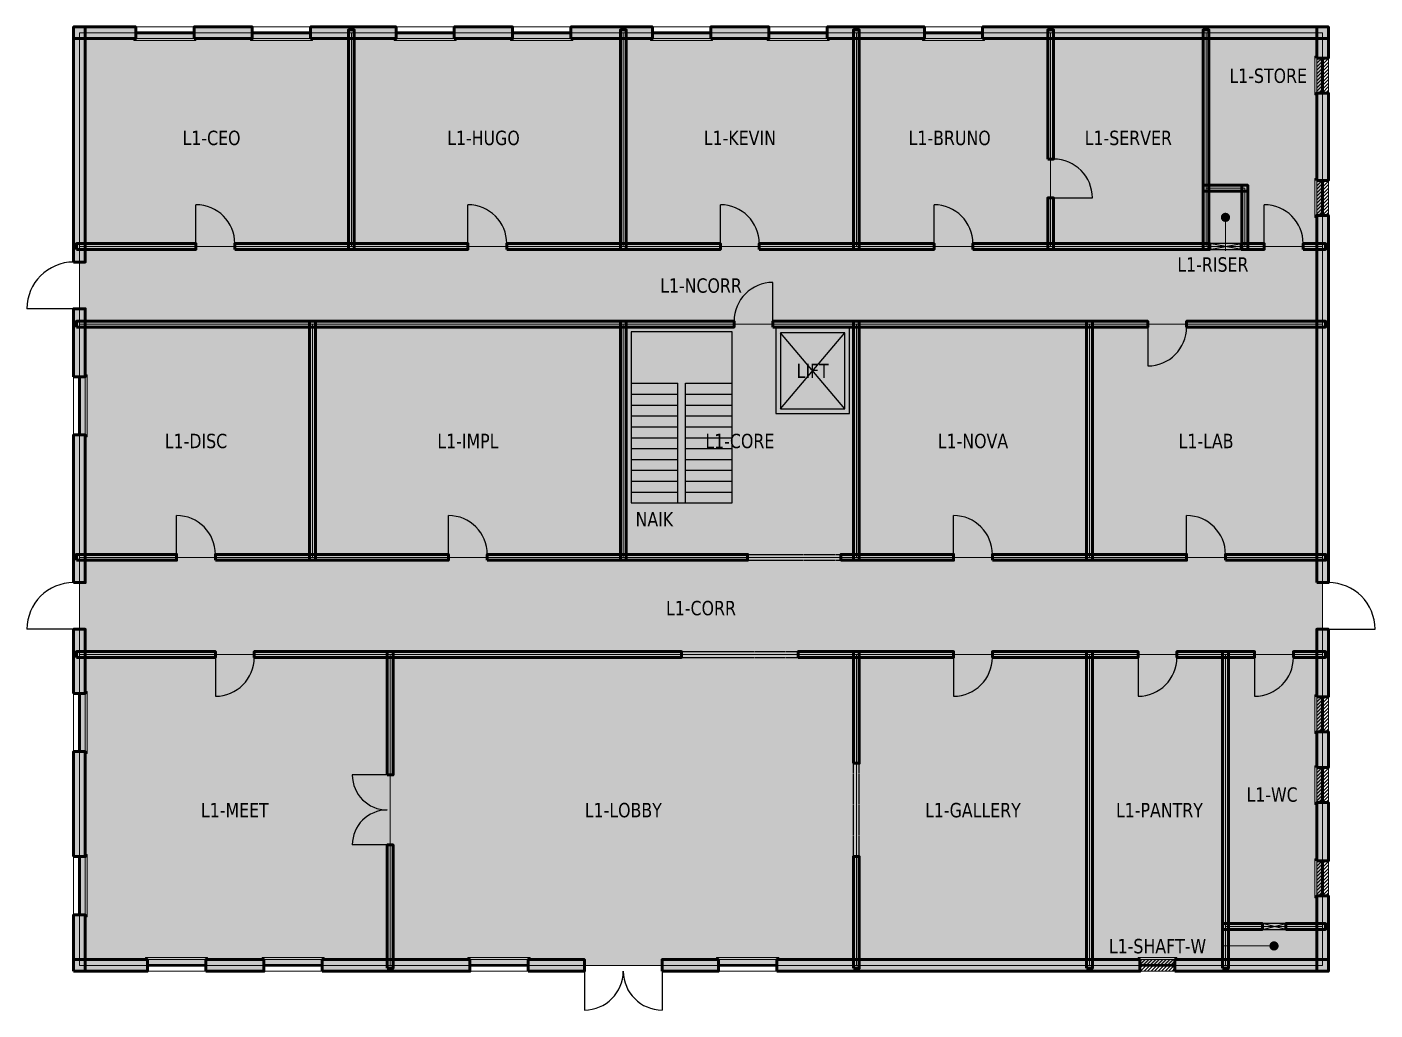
# Model space of a CAD drawing. Header units: millimetres. Extents: x -1350 to 73350, y -1150 to 24150.
# Drawn here: x -1350 to 33350, y -1150 to 24150 of the extents above; entities that cross this region are included whole.
import ezdxf
from ezdxf.enums import TextEntityAlignment as Align

# ---------------------------------------------------------------- set-up
doc = ezdxf.new("R2010")
doc.units = ezdxf.units.MM
doc.linetypes.add('DASHED', pattern=[1.524, 1.27, -0.254])
for name, color, linetype, lineweight, true_color in [('A-ANNO-RMNM', 7, 'Continuous', 18, 0x22302a), ('A-DOOR', 7, 'Continuous', 25, 0x1f4d3a), ('A-GLAZ', 7, 'Continuous', 18, 0x1f4d3a), ('A-STRS', 7, 'Continuous', 25, 0xb5532f), ('A-WALL', 7, 'Continuous', 50, 0x1f4d3a)]:
    doc.layers.add(name, color=color, linetype=linetype, lineweight=lineweight, true_color=true_color)
doc.layers.add('A-AREA', color=7, linetype='Continuous', lineweight=13, true_color=0xa0b4aa, plot=False)
doc.layers.add('I-FLOR-PATT', color=7, linetype='Continuous')
doc.styles.add('KR-SANS', font='DejaVuSans.ttf', dxfattribs={"width": 0.8})

msp = doc.modelspace()

# ---------------------------------------------------------------- hatches: boundary and pattern name
at = {"layer": 'A-ANNO-RMNM', "true_color": 0x5a524b}
h = msp.add_hatch(color=251, dxfattribs=at)
h.dxf.hatch_style = 1
edge = h.paths.add_edge_path()
edge.add_arc((29500, 19250), 120, 0, 360)
h = msp.add_hatch(color=251, dxfattribs=at)
h.dxf.hatch_style = 1
edge = h.paths.add_edge_path()
edge.add_arc((30750, 500), 120, 0, 360)
at = {"layer": 'A-DOOR', "true_color": 0xffffff}
h = msp.add_hatch(color=7, dxfattribs=at)
h.dxf.hatch_style = 1
h.paths.add_polyline_path([(29100, 18425), (29900, 18425), (29900, 18575), (29100, 18575)])
h = msp.add_hatch(color=7, dxfattribs=at)
h.dxf.hatch_style = 1
h.paths.add_polyline_path([(30450, 925), (31050, 925), (31050, 1075), (30450, 1075)])
at = {"layer": 'A-WALL', "true_color": 0x1f4d3a}
h = msp.add_hatch(color=119, dxfattribs=at)
h.dxf.hatch_style = 1
h.paths.add_polyline_path([(-150, 23850), (1450, 23850), (1450, 24150), (-150, 24150)])
h = msp.add_hatch(color=119, dxfattribs=at)
h.dxf.hatch_style = 1
h.paths.add_polyline_path([(-150, 18100), (150, 18100), (150, 24150), (-150, 24150)])
h = msp.add_hatch(color=119, dxfattribs=at)
h.dxf.hatch_style = 1
h.paths.add_polyline_path([(2950, 23850), (4450, 23850), (4450, 24150), (2950, 24150)])
h = msp.add_hatch(color=119, dxfattribs=at)
h.dxf.hatch_style = 1
h.paths.add_polyline_path([(5950, 23850), (8150, 23850), (8150, 24150), (5950, 24150)])
at = {"layer": 'A-WALL', "true_color": 0x4e7a64}
h = msp.add_hatch(color=117, dxfattribs=at)
h.dxf.hatch_style = 1
h.paths.add_polyline_path([(6925, 18425), (7075, 18425), (7075, 24075), (6925, 24075)])
at = {"layer": 'A-WALL', "true_color": 0x1f4d3a}
h = msp.add_hatch(color=119, dxfattribs=at)
h.dxf.hatch_style = 1
h.paths.add_polyline_path([(9650, 23850), (11150, 23850), (11150, 24150), (9650, 24150)])
h = msp.add_hatch(color=119, dxfattribs=at)
h.dxf.hatch_style = 1
h.paths.add_polyline_path([(12650, 23850), (14750, 23850), (14750, 24150), (12650, 24150)])
at = {"layer": 'A-WALL', "true_color": 0x4e7a64}
h = msp.add_hatch(color=117, dxfattribs=at)
h.dxf.hatch_style = 1
h.paths.add_polyline_path([(13925, 18425), (14075, 18425), (14075, 24075), (13925, 24075)])
at = {"layer": 'A-WALL', "true_color": 0x1f4d3a}
h = msp.add_hatch(color=119, dxfattribs=at)
h.dxf.hatch_style = 1
h.paths.add_polyline_path([(16250, 23850), (17750, 23850), (17750, 24150), (16250, 24150)])
h = msp.add_hatch(color=119, dxfattribs=at)
h.dxf.hatch_style = 1
h.paths.add_polyline_path([(19250, 23850), (21750, 23850), (21750, 24150), (19250, 24150)])
at = {"layer": 'A-WALL', "true_color": 0x4e7a64}
h = msp.add_hatch(color=117, dxfattribs=at)
h.dxf.hatch_style = 1
h.paths.add_polyline_path([(19925, 18425), (20075, 18425), (20075, 24075), (19925, 24075)])
at = {"layer": 'A-WALL', "true_color": 0x1f4d3a}
h = msp.add_hatch(color=119, dxfattribs=at)
h.dxf.hatch_style = 1
h.paths.add_polyline_path([(23250, 23850), (32150, 23850), (32150, 24150), (23250, 24150)])
at = {"layer": 'A-WALL', "true_color": 0x4e7a64}
h = msp.add_hatch(color=117, dxfattribs=at)
h.dxf.hatch_style = 1
h.paths.add_polyline_path([(24925, 20750), (25075, 20750), (25075, 24075), (24925, 24075)])
h = msp.add_hatch(color=117, dxfattribs=at)
h.dxf.hatch_style = 1
h.paths.add_polyline_path([(28925, 18425), (29075, 18425), (29075, 24075), (28925, 24075)])
at = {"layer": 'A-WALL', "true_color": 0x1f4d3a}
h = msp.add_hatch(color=119, dxfattribs=at)
h.dxf.hatch_style = 1
h.paths.add_polyline_path([(31850, 23350), (32150, 23350), (32150, 24150), (31850, 24150)])
h = msp.add_hatch(color=119, dxfattribs=at)
h.dxf.hatch_style = 1
h.paths.add_polyline_path([(31850, 20200), (32150, 20200), (32150, 22450), (31850, 22450)])
at = {"layer": 'A-WALL', "true_color": 0x4e7a64}
h = msp.add_hatch(color=117, dxfattribs=at)
h.dxf.hatch_style = 1
h.paths.add_polyline_path([(28925, 19925), (30075, 19925), (30075, 20075), (28925, 20075)])
h = msp.add_hatch(color=117, dxfattribs=at)
h.dxf.hatch_style = 1
h.paths.add_polyline_path([(29925, 18425), (30075, 18425), (30075, 20075), (29925, 20075)])
h = msp.add_hatch(color=117, dxfattribs=at)
h.dxf.hatch_style = 1
h.paths.add_polyline_path([(24925, 18425), (25075, 18425), (25075, 19750), (24925, 19750)])
at = {"layer": 'A-WALL', "true_color": 0x1f4d3a}
h = msp.add_hatch(color=119, dxfattribs=at)
h.dxf.hatch_style = 1
h.paths.add_polyline_path([(31850, 9850), (32150, 9850), (32150, 19300), (31850, 19300)])
at = {"layer": 'A-WALL', "true_color": 0x4e7a64}
h = msp.add_hatch(color=117, dxfattribs=at)
h.dxf.hatch_style = 1
h.paths.add_polyline_path([(-75, 18425), (3000, 18425), (3000, 18575), (-75, 18575)])
h = msp.add_hatch(color=117, dxfattribs=at)
h.dxf.hatch_style = 1
h.paths.add_polyline_path([(4000, 18425), (10000, 18425), (10000, 18575), (4000, 18575)])
h = msp.add_hatch(color=117, dxfattribs=at)
h.dxf.hatch_style = 1
h.paths.add_polyline_path([(11000, 18425), (16500, 18425), (16500, 18575), (11000, 18575)])
h = msp.add_hatch(color=117, dxfattribs=at)
h.dxf.hatch_style = 1
h.paths.add_polyline_path([(17500, 18425), (22000, 18425), (22000, 18575), (17500, 18575)])
h = msp.add_hatch(color=117, dxfattribs=at)
h.dxf.hatch_style = 1
h.paths.add_polyline_path([(23000, 18425), (29100, 18425), (29100, 18575), (23000, 18575)])
h = msp.add_hatch(color=117, dxfattribs=at)
h.dxf.hatch_style = 1
h.paths.add_polyline_path([(29900, 18425), (30500, 18425), (30500, 18575), (29900, 18575)])
h = msp.add_hatch(color=117, dxfattribs=at)
h.dxf.hatch_style = 1
h.paths.add_polyline_path([(31500, 18425), (32075, 18425), (32075, 18575), (31500, 18575)])
at = {"layer": 'A-WALL', "true_color": 0x1f4d3a}
h = msp.add_hatch(color=119, dxfattribs=at)
h.dxf.hatch_style = 1
h.paths.add_polyline_path([(-150, 15150), (150, 15150), (150, 16900), (-150, 16900)])
at = {"layer": 'A-WALL', "true_color": 0x4e7a64}
h = msp.add_hatch(color=117, dxfattribs=at)
h.dxf.hatch_style = 1
h.paths.add_polyline_path([(-75, 16425), (16850, 16425), (16850, 16575), (-75, 16575)])
h = msp.add_hatch(color=117, dxfattribs=at)
h.dxf.hatch_style = 1
h.paths.add_polyline_path([(5925, 10425), (6075, 10425), (6075, 16575), (5925, 16575)])
h = msp.add_hatch(color=117, dxfattribs=at)
h.dxf.hatch_style = 1
h.paths.add_polyline_path([(13925, 10425), (14075, 10425), (14075, 16575), (13925, 16575)])
h = msp.add_hatch(color=117, dxfattribs=at)
h.dxf.hatch_style = 1
h.paths.add_polyline_path([(17850, 16425), (27500, 16425), (27500, 16575), (17850, 16575)])
h = msp.add_hatch(color=117, dxfattribs=at)
h.dxf.hatch_style = 1
h.paths.add_polyline_path([(19925, 10425), (20075, 10425), (20075, 16575), (19925, 16575)])
h = msp.add_hatch(color=117, dxfattribs=at)
h.dxf.hatch_style = 1
h.paths.add_polyline_path([(25925, 10425), (26075, 10425), (26075, 16575), (25925, 16575)])
h = msp.add_hatch(color=117, dxfattribs=at)
h.dxf.hatch_style = 1
h.paths.add_polyline_path([(28500, 16425), (32075, 16425), (32075, 16575), (28500, 16575)])
at = {"layer": 'A-WALL', "true_color": 0x1f4d3a}
h = msp.add_hatch(color=119, dxfattribs=at)
h.dxf.hatch_style = 1
h.paths.add_polyline_path([(-150, 9850), (150, 9850), (150, 13650), (-150, 13650)])
at = {"layer": 'A-WALL', "true_color": 0x4e7a64}
h = msp.add_hatch(color=117, dxfattribs=at)
h.dxf.hatch_style = 1
h.paths.add_polyline_path([(-75, 10425), (2500, 10425), (2500, 10575), (-75, 10575)])
h = msp.add_hatch(color=117, dxfattribs=at)
h.dxf.hatch_style = 1
h.paths.add_polyline_path([(3500, 10425), (9500, 10425), (9500, 10575), (3500, 10575)])
h = msp.add_hatch(color=117, dxfattribs=at)
h.dxf.hatch_style = 1
h.paths.add_polyline_path([(10500, 10425), (17200, 10425), (17200, 10575), (10500, 10575)])
h = msp.add_hatch(color=117, dxfattribs=at)
h.dxf.hatch_style = 1
h.paths.add_polyline_path([(19600, 10425), (22500, 10425), (22500, 10575), (19600, 10575)])
h = msp.add_hatch(color=117, dxfattribs=at)
h.dxf.hatch_style = 1
h.paths.add_polyline_path([(23500, 10425), (28500, 10425), (28500, 10575), (23500, 10575)])
h = msp.add_hatch(color=117, dxfattribs=at)
h.dxf.hatch_style = 1
h.paths.add_polyline_path([(29500, 10425), (32075, 10425), (32075, 10575), (29500, 10575)])
at = {"layer": 'A-WALL', "true_color": 0x1f4d3a}
h = msp.add_hatch(color=119, dxfattribs=at)
h.dxf.hatch_style = 1
h.paths.add_polyline_path([(-150, 7000), (150, 7000), (150, 8650), (-150, 8650)])
h = msp.add_hatch(color=119, dxfattribs=at)
h.dxf.hatch_style = 1
h.paths.add_polyline_path([(31850, 6913), (32150, 6913), (32150, 8650), (31850, 8650)])
at = {"layer": 'A-WALL', "true_color": 0x4e7a64}
h = msp.add_hatch(color=117, dxfattribs=at)
h.dxf.hatch_style = 1
h.paths.add_polyline_path([(-75, 7925), (3500, 7925), (3500, 8075), (-75, 8075)])
h = msp.add_hatch(color=117, dxfattribs=at)
h.dxf.hatch_style = 1
h.paths.add_polyline_path([(4500, 7925), (15500, 7925), (15500, 8075), (4500, 8075)])
h = msp.add_hatch(color=117, dxfattribs=at)
h.dxf.hatch_style = 1
h.paths.add_polyline_path([(7925, 4900), (8075, 4900), (8075, 8075), (7925, 8075)])
h = msp.add_hatch(color=117, dxfattribs=at)
h.dxf.hatch_style = 1
h.paths.add_polyline_path([(18500, 7925), (22500, 7925), (22500, 8075), (18500, 8075)])
h = msp.add_hatch(color=117, dxfattribs=at)
h.dxf.hatch_style = 1
h.paths.add_polyline_path([(19925, 5200), (20075, 5200), (20075, 8075), (19925, 8075)])
h = msp.add_hatch(color=117, dxfattribs=at)
h.dxf.hatch_style = 1
h.paths.add_polyline_path([(23500, 7925), (27250, 7925), (27250, 8075), (23500, 8075)])
h = msp.add_hatch(color=117, dxfattribs=at)
h.dxf.hatch_style = 1
h.paths.add_polyline_path([(25925, -75), (26075, -75), (26075, 8075), (25925, 8075)])
h = msp.add_hatch(color=117, dxfattribs=at)
h.dxf.hatch_style = 1
h.paths.add_polyline_path([(28250, 7925), (30250, 7925), (30250, 8075), (28250, 8075)])
h = msp.add_hatch(color=117, dxfattribs=at)
h.dxf.hatch_style = 1
h.paths.add_polyline_path([(29425, -75), (29575, -75), (29575, 8075), (29425, 8075)])
h = msp.add_hatch(color=117, dxfattribs=at)
h.dxf.hatch_style = 1
h.paths.add_polyline_path([(31250, 7925), (32075, 7925), (32075, 8075), (31250, 8075)])
at = {"layer": 'A-WALL', "true_color": 0x1f4d3a}
h = msp.add_hatch(color=119, dxfattribs=at)
h.dxf.hatch_style = 1
h.paths.add_polyline_path([(31850, 5088), (32150, 5088), (32150, 6013), (31850, 6013)])
h = msp.add_hatch(color=119, dxfattribs=at)
h.dxf.hatch_style = 1
h.paths.add_polyline_path([(-150, 2800), (150, 2800), (150, 5500), (-150, 5500)])
h = msp.add_hatch(color=119, dxfattribs=at)
h.dxf.hatch_style = 1
h.paths.add_polyline_path([(31850, 2688), (32150, 2688), (32150, 4188), (31850, 4188)])
at = {"layer": 'A-WALL', "true_color": 0x4e7a64}
h = msp.add_hatch(color=117, dxfattribs=at)
h.dxf.hatch_style = 1
h.paths.add_polyline_path([(7925, -75), (8075, -75), (8075, 3100), (7925, 3100)])
h = msp.add_hatch(color=117, dxfattribs=at)
h.dxf.hatch_style = 1
h.paths.add_polyline_path([(19925, -75), (20075, -75), (20075, 2800), (19925, 2800)])
at = {"layer": 'A-WALL', "true_color": 0x1f4d3a}
h = msp.add_hatch(color=119, dxfattribs=at)
h.dxf.hatch_style = 1
h.paths.add_polyline_path([(31850, -150), (32150, -150), (32150, 1788), (31850, 1788)])
h = msp.add_hatch(color=119, dxfattribs=at)
h.dxf.hatch_style = 1
h.paths.add_polyline_path([(-150, -150), (150, -150), (150, 1300), (-150, 1300)])
at = {"layer": 'A-WALL', "true_color": 0x4e7a64}
h = msp.add_hatch(color=117, dxfattribs=at)
h.dxf.hatch_style = 1
h.paths.add_polyline_path([(29425, 925), (30450, 925), (30450, 1075), (29425, 1075)])
h = msp.add_hatch(color=117, dxfattribs=at)
h.dxf.hatch_style = 1
h.paths.add_polyline_path([(31050, 925), (32075, 925), (32075, 1075), (31050, 1075)])
at = {"layer": 'A-WALL', "true_color": 0x1f4d3a}
h = msp.add_hatch(color=119, dxfattribs=at)
h.dxf.hatch_style = 1
h.paths.add_polyline_path([(-150, -150), (1750, -150), (1750, 150), (-150, 150)])
h = msp.add_hatch(color=119, dxfattribs=at)
h.dxf.hatch_style = 1
h.paths.add_polyline_path([(3250, -150), (4750, -150), (4750, 150), (3250, 150)])
h = msp.add_hatch(color=119, dxfattribs=at)
h.dxf.hatch_style = 1
h.paths.add_polyline_path([(6250, -150), (10050, -150), (10050, 150), (6250, 150)])
h = msp.add_hatch(color=119, dxfattribs=at)
h.dxf.hatch_style = 1
h.paths.add_polyline_path([(11550, -150), (13000, -150), (13000, 150), (11550, 150)])
h = msp.add_hatch(color=119, dxfattribs=at)
h.dxf.hatch_style = 1
h.paths.add_polyline_path([(15000, -150), (16450, -150), (16450, 150), (15000, 150)])
h = msp.add_hatch(color=119, dxfattribs=at)
h.dxf.hatch_style = 1
h.paths.add_polyline_path([(17950, -150), (27300, -150), (27300, 150), (17950, 150)])
h = msp.add_hatch(color=119, dxfattribs=at)
h.dxf.hatch_style = 1
h.paths.add_polyline_path([(28200, -150), (32150, -150), (32150, 150), (28200, 150)])
at = {"layer": 'I-FLOR-PATT', "true_color": 0xcfe0d6}
h = msp.add_hatch(color=254, dxfattribs=at)
h.dxf.hatch_style = 1
h.paths.add_polyline_path([(0, 18500), (7000, 18500), (7000, 24000), (0, 24000)])
at = {"layer": 'I-FLOR-PATT', "true_color": 0xe8d5b9}
h = msp.add_hatch(color=254, dxfattribs=at)
h.dxf.hatch_style = 1
h.paths.add_polyline_path([(7000, 18500), (14000, 18500), (14000, 24000), (7000, 24000)])
h = msp.add_hatch(color=254, dxfattribs=at)
h.dxf.hatch_style = 1
h.paths.add_polyline_path([(14000, 18500), (20000, 18500), (20000, 24000), (14000, 24000)])
at = {"layer": 'I-FLOR-PATT', "true_color": 0xe6dcef}
h = msp.add_hatch(color=254, dxfattribs=at)
h.dxf.hatch_style = 1
h.paths.add_polyline_path([(20000, 18500), (25000, 18500), (25000, 24000), (20000, 24000)])
h = msp.add_hatch(color=254, dxfattribs=at)
h.dxf.hatch_style = 1
h.paths.add_polyline_path([(25000, 18500), (29000, 18500), (29000, 24000), (25000, 24000)])
at = {"layer": 'I-FLOR-PATT', "true_color": 0xdcdcd2}
h = msp.add_hatch(color=254, dxfattribs=at)
h.dxf.hatch_style = 1
h.paths.add_polyline_path([(29000, 20000), (30000, 20000), (30000, 18500), (32000, 18500), (32000, 24000), (29000, 24000)])
at = {"layer": 'I-FLOR-PATT', "true_color": 0xf4f4f2}
h = msp.add_hatch(color=7, dxfattribs=at)
h.dxf.hatch_style = 1
h.paths.add_polyline_path([(29000, 18500), (30000, 18500), (30000, 20000), (29000, 20000)])
at = {"layer": 'I-FLOR-PATT', "true_color": 0xe8d5b9}
h = msp.add_hatch(color=254, dxfattribs=at)
h.dxf.hatch_style = 1
h.paths.add_polyline_path([(0, 16500), (32000, 16500), (32000, 18500), (0, 18500)])
at = {"layer": 'I-FLOR-PATT', "true_color": 0xcfe0d6}
h = msp.add_hatch(color=254, dxfattribs=at)
h.dxf.hatch_style = 1
h.paths.add_polyline_path([(0, 10500), (6000, 10500), (6000, 16500), (0, 16500)])
h = msp.add_hatch(color=254, dxfattribs=at)
h.dxf.hatch_style = 1
h.paths.add_polyline_path([(6000, 10500), (14000, 10500), (14000, 16500), (6000, 16500)])
at = {"layer": 'I-FLOR-PATT', "true_color": 0xe8d5b9}
h = msp.add_hatch(color=254, dxfattribs=at)
h.dxf.hatch_style = 1
h.paths.add_polyline_path([(14000, 10500), (20000, 10500), (20000, 16500), (14000, 16500)])
at = {"layer": 'I-FLOR-PATT', "true_color": 0xcfe0d6}
h = msp.add_hatch(color=254, dxfattribs=at)
h.dxf.hatch_style = 1
h.paths.add_polyline_path([(20000, 10500), (26000, 10500), (26000, 16500), (20000, 16500)])
at = {"layer": 'I-FLOR-PATT', "true_color": 0xe6dcef}
h = msp.add_hatch(color=254, dxfattribs=at)
h.dxf.hatch_style = 1
h.paths.add_polyline_path([(26000, 10500), (32000, 10500), (32000, 16500), (26000, 16500)])
at = {"layer": 'I-FLOR-PATT', "true_color": 0xe8d5b9}
h = msp.add_hatch(color=254, dxfattribs=at)
h.dxf.hatch_style = 1
h.paths.add_polyline_path([(0, 8000), (32000, 8000), (32000, 10500), (0, 10500)])
at = {"layer": 'I-FLOR-PATT', "true_color": 0xcfe0d6}
h = msp.add_hatch(color=254, dxfattribs=at)
h.dxf.hatch_style = 1
h.paths.add_polyline_path([(0, 0), (8000, 0), (8000, 8000), (0, 8000)])
at = {"layer": 'I-FLOR-PATT', "true_color": 0xe8d5b9}
h = msp.add_hatch(color=254, dxfattribs=at)
h.dxf.hatch_style = 1
h.paths.add_polyline_path([(8000, 0), (20000, 0), (20000, 8000), (8000, 8000)])
h = msp.add_hatch(color=254, dxfattribs=at)
h.dxf.hatch_style = 1
h.paths.add_polyline_path([(20000, 0), (26000, 0), (26000, 8000), (20000, 8000)])
at = {"layer": 'I-FLOR-PATT', "true_color": 0xd6e3ea}
h = msp.add_hatch(color=254, dxfattribs=at)
h.dxf.hatch_style = 1
h.paths.add_polyline_path([(26000, 0), (29500, 0), (29500, 8000), (26000, 8000)])
h = msp.add_hatch(color=254, dxfattribs=at)
h.dxf.hatch_style = 1
h.paths.add_polyline_path([(29500, 1000), (32000, 1000), (32000, 8000), (29500, 8000)])
at = {"layer": 'I-FLOR-PATT', "true_color": 0xf4f4f2}
h = msp.add_hatch(color=7, dxfattribs=at)
h.dxf.hatch_style = 1
h.paths.add_polyline_path([(29500, 0), (32000, 0), (32000, 1000), (29500, 1000)])

# ---------------------------------------------------------------- linework, layer by layer
at = {"layer": 'A-ANNO-RMNM', "color": 251, "true_color": 0x5a524b}
for points in [[(29500, 19250), (29500, 18390)], [(30750, 500), (29417, 500)]]:
    msp.add_lwpolyline(points, dxfattribs=at)
at = {"layer": 'A-AREA', "color": 253, "true_color": 0xa0b4aa}
for points in [[(0, 18500), (7000, 18500), (7000, 24000), (0, 24000)], [(7000, 18500), (14000, 18500), (14000, 24000), (7000, 24000)], [(14000, 18500), (20000, 18500), (20000, 24000), (14000, 24000)], [(20000, 18500), (25000, 18500), (25000, 24000), (20000, 24000)], [(25000, 18500), (29000, 18500), (29000, 24000), (25000, 24000)], [(29000, 20000), (30000, 20000), (30000, 18500), (32000, 18500), (32000, 24000), (29000, 24000)], [(29000, 18500), (30000, 18500), (30000, 20000), (29000, 20000)], [(0, 16500), (32000, 16500), (32000, 18500), (0, 18500)], [(0, 10500), (6000, 10500), (6000, 16500), (0, 16500)], [(6000, 10500), (14000, 10500), (14000, 16500), (6000, 16500)], [(14000, 10500), (20000, 10500), (20000, 16500), (14000, 16500)], [(20000, 10500), (26000, 10500), (26000, 16500), (20000, 16500)], [(26000, 10500), (32000, 10500), (32000, 16500), (26000, 16500)], [(0, 8000), (32000, 8000), (32000, 10500), (0, 10500)], [(0, 0), (8000, 0), (8000, 8000), (0, 8000)], [(8000, 0), (20000, 0), (20000, 8000), (8000, 8000)], [(20000, 0), (26000, 0), (26000, 8000), (20000, 8000)], [(26000, 0), (29500, 0), (29500, 8000), (26000, 8000)], [(29500, 1000), (32000, 1000), (32000, 8000), (29500, 8000)], [(29500, 0), (32000, 0), (32000, 1000), (29500, 1000)]]:
    msp.add_lwpolyline(points, close=True, dxfattribs=at)
at = {"layer": 'A-DOOR', "color": 119, "true_color": 0x1f4d3a}
for points in [[(3000, 18575), (3000, 19575)], [(10000, 18575), (10000, 19575)], [(16500, 18575), (16500, 19575)], [(22000, 18575), (22000, 19575)], [(25075, 19750), (26075, 19750)], [(30500, 18575), (30500, 19575)], [(29100, 18425), (29900, 18575)], [(29900, 18425), (29100, 18575)], [(17850, 16575), (17850, 17575)], [(-150, 16900), (-1350, 16900)], [(27500, 16425), (27500, 15425)], [(2500, 10575), (2500, 11575)], [(9500, 10575), (9500, 11575)], [(22500, 10575), (22500, 11575)], [(28500, 10575), (28500, 11575)], [(-150, 8650), (-1350, 8650)], [(32150, 8650), (33350, 8650)], [(3500, 7925), (3500, 6925)], [(22500, 7925), (22500, 6925)], [(27250, 7925), (27250, 6925)], [(30250, 7925), (30250, 6925)], [(7925, 4900), (7025, 4900)], [(7925, 3100), (7025, 3100)], [(30450, 925), (31050, 1075)], [(31050, 925), (30450, 1075)], [(13000, -150), (13000, -1150)], [(15000, -150), (15000, -1150)]]:
    msp.add_lwpolyline(points, dxfattribs=at)
for points in [[(29100, 18425), (29900, 18425), (29900, 18575), (29100, 18575)], [(30450, 925), (31050, 925), (31050, 1075), (30450, 1075)]]:
    msp.add_lwpolyline(points, close=True, dxfattribs=at)
at = {"layer": 'A-DOOR', "color": 119, "linetype": 'DASHED', "ltscale": 35.277778, "true_color": 0x1f4d3a}
for points in [[(17200, 10575), (19600, 10575)], [(17200, 10425), (19600, 10425)], [(15500, 8075), (18500, 8075)], [(15500, 7925), (18500, 7925)], [(19925, 2800), (19925, 5200)], [(20075, 2800), (20075, 5200)]]:
    msp.add_lwpolyline(points, dxfattribs=at)
at = {"layer": 'A-DOOR', "color": 119, "true_color": 0x1f4d3a}
for centre, radius, start, end in [((25075, 19750), 1000, 0, 90), ((3000, 18575), 1000, 0, 90), ((10000, 18575), 1000, 0, 90), ((16500, 18575), 1000, 0, 90), ((22000, 18575), 1000, 0, 90), ((30500, 18575), 1000, 0, 90), ((-150, 16900), 1200, 90, 180), ((17850, 16575), 1000, 90, 180), ((27500, 16425), 1000, 270, 0), ((2500, 10575), 1000, 0, 90), ((9500, 10575), 1000, 0, 90), ((22500, 10575), 1000, 0, 90), ((28500, 10575), 1000, 0, 90), ((-150, 8650), 1200, 90, 180), ((32150, 8650), 1200, 0, 90), ((3500, 7925), 1000, 270, 0), ((22500, 7925), 1000, 270, 0), ((27250, 7925), 1000, 270, 0), ((30250, 7925), 1000, 270, 0), ((7925, 4900), 900, 180, 270), ((7925, 3100), 900, 90, 180), ((13000, -150), 1000, 270, 0), ((15000, -150), 1000, 180, 270)]:
    msp.add_arc(centre, radius, start, end, dxfattribs=at)
at = {"layer": 'A-GLAZ', "color": 119, "true_color": 0x1f4d3a}
for points in [[(1450, 24150), (2950, 24150)], [(1450, 24025), (2950, 24025)], [(1450, 23975), (2950, 23975)], [(4450, 24150), (5950, 24150)], [(4450, 24025), (5950, 24025)], [(4450, 23975), (5950, 23975)], [(8150, 24150), (9650, 24150)], [(8150, 24025), (9650, 24025)], [(8150, 23975), (9650, 23975)], [(11150, 24150), (12650, 24150)], [(11150, 24025), (12650, 24025)], [(11150, 23975), (12650, 23975)], [(14750, 24150), (16250, 24150)], [(14750, 24025), (16250, 24025)], [(14750, 23975), (16250, 23975)], [(17750, 24150), (19250, 24150)], [(17750, 24025), (19250, 24025)], [(17750, 23975), (19250, 23975)], [(21750, 24150), (23250, 24150)], [(21750, 24025), (23250, 24025)], [(21750, 23975), (23250, 23975)], [(1400, 23850), (1400, 23800), (3000, 23800), (3000, 23850)], [(1450, 23850), (2950, 23850)], [(4400, 23850), (4400, 23800), (6000, 23800), (6000, 23850)], [(4450, 23850), (5950, 23850)], [(8100, 23850), (8100, 23800), (9700, 23800), (9700, 23850)], [(8150, 23850), (9650, 23850)], [(11100, 23850), (11100, 23800), (12700, 23800), (12700, 23850)], [(11150, 23850), (12650, 23850)], [(14700, 23850), (14700, 23800), (16300, 23800), (16300, 23850)], [(14750, 23850), (16250, 23850)], [(17700, 23850), (17700, 23800), (19300, 23800), (19300, 23850)], [(17750, 23850), (19250, 23850)], [(21700, 23850), (21700, 23800), (23300, 23800), (23300, 23850)], [(21750, 23850), (23250, 23850)], [(31850, 22400), (31800, 22400), (31800, 23400), (31850, 23400)], [(31850, 22450), (31850, 23350)], [(31850, 23305), (31895, 23350)], [(31850, 23215), (31985, 23350)], [(31850, 23125), (32075, 23350)], [(31850, 23035), (32150, 23335)], [(31975, 22450), (31975, 23350)], [(32025, 22450), (32025, 23350)], [(32150, 22450), (32150, 23350)], [(31850, 22945), (32150, 23245)], [(31850, 22855), (32150, 23155)], [(31850, 22765), (32150, 23065)], [(31850, 22675), (32150, 22975)], [(31850, 22585), (32150, 22885)], [(31850, 22495), (32150, 22795)], [(31895, 22450), (32150, 22705)], [(31985, 22450), (32150, 22615)], [(32075, 22450), (32150, 22525)], [(31850, 19250), (31800, 19250), (31800, 20250), (31850, 20250)], [(31850, 19300), (31850, 20200)], [(31850, 20155), (31895, 20200)], [(31850, 20065), (31985, 20200)], [(31850, 19975), (32075, 20200)], [(31850, 19885), (32150, 20185)], [(31975, 19300), (31975, 20200)], [(32025, 19300), (32025, 20200)], [(32150, 19300), (32150, 20200)], [(31850, 19795), (32150, 20095)], [(31850, 19705), (32150, 20005)], [(31850, 19615), (32150, 19915)], [(31850, 19525), (32150, 19825)], [(31850, 19435), (32150, 19735)], [(31850, 19345), (32150, 19645)], [(31895, 19300), (32150, 19555)], [(31985, 19300), (32150, 19465)], [(32075, 19300), (32150, 19375)], [(-150, 13650), (-150, 15150)], [(-25, 13650), (-25, 15150)], [(25, 13650), (25, 15150)], [(150, 13600), (200, 13600), (200, 15200), (150, 15200)], [(150, 13650), (150, 15150)], [(-150, 5500), (-150, 7000)], [(-25, 5500), (-25, 7000)], [(25, 5500), (25, 7000)], [(150, 5450), (200, 5450), (200, 7050), (150, 7050)], [(150, 5500), (150, 7000)], [(31850, 5963), (31800, 5963), (31800, 6963), (31850, 6963)], [(31850, 6013), (31850, 6913)], [(31850, 6868), (31895, 6913)], [(31850, 6778), (31985, 6913)], [(31850, 6688), (32075, 6913)], [(31850, 6598), (32150, 6898)], [(31850, 6508), (32150, 6808)], [(31850, 6418), (32150, 6718)], [(31850, 6328), (32150, 6628)], [(31975, 6013), (31975, 6913)], [(32025, 6013), (32025, 6913)], [(32150, 6013), (32150, 6913)], [(31850, 6238), (32150, 6538)], [(31850, 6148), (32150, 6448)], [(31850, 6058), (32150, 6358)], [(31895, 6013), (32150, 6268)], [(31985, 6013), (32150, 6178)], [(32075, 6013), (32150, 6088)], [(31850, 4138), (31800, 4138), (31800, 5138), (31850, 5138)], [(31850, 4188), (31850, 5088)], [(31850, 5043), (31895, 5088)], [(31850, 4953), (31985, 5088)], [(31850, 4863), (32075, 5088)], [(31850, 4773), (32150, 5073)], [(31850, 4683), (32150, 4983)], [(31850, 4593), (32150, 4893)], [(31975, 4188), (31975, 5088)], [(32025, 4188), (32025, 5088)], [(32150, 4188), (32150, 5088)], [(31850, 4503), (32150, 4803)], [(31850, 4413), (32150, 4713)], [(31850, 4323), (32150, 4623)], [(31850, 4233), (32150, 4533)], [(31895, 4188), (32150, 4443)], [(31985, 4188), (32150, 4353)], [(32075, 4188), (32150, 4263)], [(-150, 1300), (-150, 2800)], [(-25, 1300), (-25, 2800)], [(25, 1300), (25, 2800)], [(150, 1250), (200, 1250), (200, 2850), (150, 2850)], [(150, 1300), (150, 2800)], [(31850, 1738), (31800, 1738), (31800, 2738), (31850, 2738)], [(31850, 1788), (31850, 2688)], [(31850, 2643), (31895, 2688)], [(31850, 2553), (31985, 2688)], [(31850, 2463), (32075, 2688)], [(31850, 2373), (32150, 2673)], [(31850, 2283), (32150, 2583)], [(31850, 2193), (32150, 2493)], [(31975, 1788), (31975, 2688)], [(32025, 1788), (32025, 2688)], [(32150, 1788), (32150, 2688)], [(31850, 2103), (32150, 2403)], [(31850, 2013), (32150, 2313)], [(31850, 1923), (32150, 2223)], [(31850, 1833), (32150, 2133)], [(31895, 1788), (32150, 2043)], [(31985, 1788), (32150, 1953)], [(32075, 1788), (32150, 1863)], [(1700, 150), (1700, 200), (3300, 200), (3300, 150)], [(1750, 150), (3250, 150)], [(1750, 25), (3250, 25)], [(4700, 150), (4700, 200), (6300, 200), (6300, 150)], [(4750, 150), (6250, 150)], [(4750, 25), (6250, 25)], [(10000, 150), (10000, 200), (11600, 200), (11600, 150)], [(10050, 150), (11550, 150)], [(10050, 25), (11550, 25)], [(16400, 150), (16400, 200), (18000, 200), (18000, 150)], [(16450, 150), (17950, 150)], [(16450, 25), (17950, 25)], [(27250, 150), (27250, 200), (28250, 200), (28250, 150)], [(27300, 150), (28200, 150)], [(27300, 105), (27345, 150)], [(27300, 15), (27435, 150)], [(27300, -75), (27525, 150)], [(27300, 25), (28200, 25)], [(27315, -150), (27615, 150)], [(27405, -150), (27705, 150)], [(27495, -150), (27795, 150)], [(27585, -150), (27885, 150)], [(27675, -150), (27975, 150)], [(27765, -150), (28065, 150)], [(27855, -150), (28155, 150)], [(27945, -150), (28200, 105)], [(28035, -150), (28200, 15)], [(1750, -25), (3250, -25)], [(1750, -150), (3250, -150)], [(4750, -25), (6250, -25)], [(4750, -150), (6250, -150)], [(10050, -25), (11550, -25)], [(10050, -150), (11550, -150)], [(16450, -25), (17950, -25)], [(16450, -150), (17950, -150)], [(27300, -25), (28200, -25)], [(27300, -150), (28200, -150)], [(28125, -150), (28200, -75)]]:
    msp.add_lwpolyline(points, dxfattribs=at)
at = {"layer": 'A-STRS', "color": 15, "true_color": 0xb5532f}
for points in [[(17925, 14200), (19825, 14200), (19825, 16400), (17925, 16400)], [(14200, 11900), (16800, 11900), (16800, 16300), (14200, 16300)], [(18045, 14320), (19705, 14320), (19705, 16280), (18045, 16280)]]:
    msp.add_lwpolyline(points, close=True, dxfattribs=at)
for points in [[(18045, 14320), (19705, 16280)], [(19705, 14320), (18045, 16280)], [(14200, 14980), (15400, 14980)], [(15400, 11900), (15400, 14980)], [(15600, 14980), (16800, 14980)], [(15600, 11900), (15600, 14980)], [(14200, 14700), (15400, 14700)], [(15600, 14700), (16800, 14700)], [(14200, 14420), (15400, 14420)], [(15600, 14420), (16800, 14420)], [(14200, 14140), (15400, 14140)], [(15600, 14140), (16800, 14140)], [(14200, 13860), (15400, 13860)], [(14200, 13580), (15400, 13580)], [(15600, 13860), (16800, 13860)], [(15600, 13580), (16800, 13580)], [(14200, 13300), (15400, 13300)], [(15600, 13300), (16800, 13300)], [(14200, 13020), (15400, 13020)], [(15600, 13020), (16800, 13020)], [(14200, 12740), (15400, 12740)], [(15600, 12740), (16800, 12740)], [(14200, 12460), (15400, 12460)], [(14200, 12180), (15400, 12180)], [(15600, 12460), (16800, 12460)], [(15600, 12180), (16800, 12180)], [(14200, 11900), (15400, 11900)], [(15600, 11900), (16800, 11900)]]:
    msp.add_lwpolyline(points, dxfattribs=at)
at = {"layer": 'A-WALL', "color": 119, "true_color": 0x1f4d3a}
for points in [[(-150, 23850), (1450, 23850), (1450, 24150), (-150, 24150)], [(-150, 18100), (150, 18100), (150, 24150), (-150, 24150)], [(2950, 23850), (4450, 23850), (4450, 24150), (2950, 24150)], [(5950, 23850), (8150, 23850), (8150, 24150), (5950, 24150)], [(9650, 23850), (11150, 23850), (11150, 24150), (9650, 24150)], [(12650, 23850), (14750, 23850), (14750, 24150), (12650, 24150)], [(16250, 23850), (17750, 23850), (17750, 24150), (16250, 24150)], [(19250, 23850), (21750, 23850), (21750, 24150), (19250, 24150)], [(23250, 23850), (32150, 23850), (32150, 24150), (23250, 24150)], [(31850, 23350), (32150, 23350), (32150, 24150), (31850, 24150)], [(31850, 20200), (32150, 20200), (32150, 22450), (31850, 22450)], [(31850, 9850), (32150, 9850), (32150, 19300), (31850, 19300)], [(-150, 15150), (150, 15150), (150, 16900), (-150, 16900)], [(-150, 9850), (150, 9850), (150, 13650), (-150, 13650)], [(-150, 7000), (150, 7000), (150, 8650), (-150, 8650)], [(31850, 6913), (32150, 6913), (32150, 8650), (31850, 8650)], [(31850, 5088), (32150, 5088), (32150, 6013), (31850, 6013)], [(-150, 2800), (150, 2800), (150, 5500), (-150, 5500)], [(31850, 2688), (32150, 2688), (32150, 4188), (31850, 4188)], [(31850, -150), (32150, -150), (32150, 1788), (31850, 1788)], [(-150, -150), (150, -150), (150, 1300), (-150, 1300)], [(-150, -150), (1750, -150), (1750, 150), (-150, 150)], [(3250, -150), (4750, -150), (4750, 150), (3250, 150)], [(6250, -150), (10050, -150), (10050, 150), (6250, 150)], [(11550, -150), (13000, -150), (13000, 150), (11550, 150)], [(15000, -150), (16450, -150), (16450, 150), (15000, 150)], [(17950, -150), (27300, -150), (27300, 150), (17950, 150)], [(28200, -150), (32150, -150), (32150, 150), (28200, 150)]]:
    msp.add_lwpolyline(points, close=True, dxfattribs=at)
at = {"layer": 'A-WALL', "color": 117, "true_color": 0x4e7a64}
for points in [[(6925, 18425), (7075, 18425), (7075, 24075), (6925, 24075)], [(13925, 18425), (14075, 18425), (14075, 24075), (13925, 24075)], [(19925, 18425), (20075, 18425), (20075, 24075), (19925, 24075)], [(24925, 20750), (25075, 20750), (25075, 24075), (24925, 24075)], [(28925, 18425), (29075, 18425), (29075, 24075), (28925, 24075)], [(28925, 19925), (30075, 19925), (30075, 20075), (28925, 20075)], [(29925, 18425), (30075, 18425), (30075, 20075), (29925, 20075)], [(24925, 18425), (25075, 18425), (25075, 19750), (24925, 19750)], [(-75, 18425), (3000, 18425), (3000, 18575), (-75, 18575)], [(4000, 18425), (10000, 18425), (10000, 18575), (4000, 18575)], [(11000, 18425), (16500, 18425), (16500, 18575), (11000, 18575)], [(17500, 18425), (22000, 18425), (22000, 18575), (17500, 18575)], [(23000, 18425), (29100, 18425), (29100, 18575), (23000, 18575)], [(29900, 18425), (30500, 18425), (30500, 18575), (29900, 18575)], [(31500, 18425), (32075, 18425), (32075, 18575), (31500, 18575)], [(-75, 16425), (16850, 16425), (16850, 16575), (-75, 16575)], [(5925, 10425), (6075, 10425), (6075, 16575), (5925, 16575)], [(13925, 10425), (14075, 10425), (14075, 16575), (13925, 16575)], [(17850, 16425), (27500, 16425), (27500, 16575), (17850, 16575)], [(19925, 10425), (20075, 10425), (20075, 16575), (19925, 16575)], [(25925, 10425), (26075, 10425), (26075, 16575), (25925, 16575)], [(28500, 16425), (32075, 16425), (32075, 16575), (28500, 16575)], [(-75, 10425), (2500, 10425), (2500, 10575), (-75, 10575)], [(3500, 10425), (9500, 10425), (9500, 10575), (3500, 10575)], [(10500, 10425), (17200, 10425), (17200, 10575), (10500, 10575)], [(19600, 10425), (22500, 10425), (22500, 10575), (19600, 10575)], [(23500, 10425), (28500, 10425), (28500, 10575), (23500, 10575)], [(29500, 10425), (32075, 10425), (32075, 10575), (29500, 10575)], [(-75, 7925), (3500, 7925), (3500, 8075), (-75, 8075)], [(4500, 7925), (15500, 7925), (15500, 8075), (4500, 8075)], [(7925, 4900), (8075, 4900), (8075, 8075), (7925, 8075)], [(18500, 7925), (22500, 7925), (22500, 8075), (18500, 8075)], [(19925, 5200), (20075, 5200), (20075, 8075), (19925, 8075)], [(23500, 7925), (27250, 7925), (27250, 8075), (23500, 8075)], [(25925, -75), (26075, -75), (26075, 8075), (25925, 8075)], [(28250, 7925), (30250, 7925), (30250, 8075), (28250, 8075)], [(29425, -75), (29575, -75), (29575, 8075), (29425, 8075)], [(31250, 7925), (32075, 7925), (32075, 8075), (31250, 8075)], [(7925, -75), (8075, -75), (8075, 3100), (7925, 3100)], [(19925, -75), (20075, -75), (20075, 2800), (19925, 2800)], [(29425, 925), (30450, 925), (30450, 1075), (29425, 1075)], [(31050, 925), (32075, 925), (32075, 1075), (31050, 1075)]]:
    msp.add_lwpolyline(points, close=True, dxfattribs=at)

# ---------------------------------------------------------------- texts
at = {"layer": 'A-ANNO-RMNM', "color": 119, "true_color": 0x1f4d3a, "style": 'KR-SANS', "width": 0.8}
for s, p in [('L1-STORE', (30600, 22710)), ('L1-CEO', (3400, 21110)), ('L1-HUGO', (10400, 21110)), ('L1-KEVIN', (17000, 21110)), ('L1-BRUNO', (22400, 21110)), ('L1-SERVER', (27000, 21110)), ('L1-RISER', (29176, 17852)), ('L1-NCORR', (16000, 17310)), ('L1-DISC', (3000, 13310)), ('L1-IMPL', (10000, 13310)), ('L1-CORE', (17000, 13310)), ('L1-NOVA', (23000, 13310)), ('L1-LAB', (29000, 13310)), ('L1-CORR', (16000, 9010)), ('L1-WC', (30700, 4210)), ('L1-MEET', (4000, 3810)), ('L1-LOBBY', (14000, 3810)), ('L1-GALLERY', (23000, 3810)), ('L1-PANTRY', (27800, 3810)), ('L1-SHAFT-W', (27750, 310))]:
    msp.add_text(s, height=370.4, dxfattribs=at).set_placement(p, align=Align.CENTER)
at = {"layer": 'A-STRS', "color": 15, "true_color": 0xb5532f, "style": 'KR-SANS', "width": 0.8}
for s, p in [('LIFT', (18875, 15115)), ('NAIK', (14800, 11295))]:
    msp.add_text(s, height=370.4, dxfattribs=at).set_placement(p, align=Align.CENTER)

doc.saveas('drawing.dxf')
